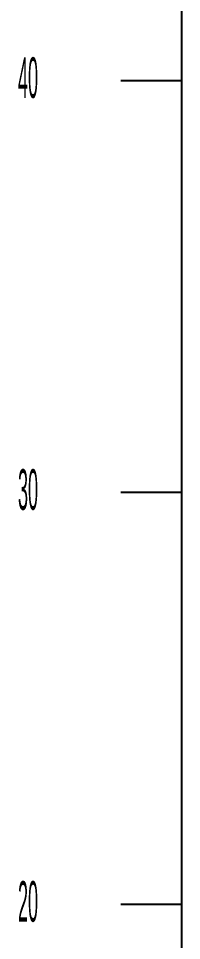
# Model space of a CAD drawing. Extents: x 0.18 to 10.14, y 0.02 to 7.38.
# Drawn here: x 0.259 to 0.574, y 1.959 to 3.733 of the extents above; entities that cross this region are included whole.
import ezdxf

# ---------------------------------------------------------------- set-up
doc = ezdxf.new("R2010")
doc.units = 0
doc.layers.add('1', color=7, linetype='CONTINUOUS')

msp = doc.modelspace()

# ---------------------------------------------------------------- linework, layer by layer
at = {"layer": '1', "color": 5}
for p, q in [((0.573529, 7.102942), (0.573529, 0.397059)), ((0.573529, 3.612767), (0.456618, 3.612767)), ((0.573529, 2.82053), (0.456618, 2.82053)), ((0.573529, 2.028292), (0.456618, 2.028292))]:
    msp.add_line(p, q, dxfattribs=at)

# ---------------------------------------------------------------- texts
at = {"layer": '1', "color": 5, "width": 0.333333}
for s, p in [('40', (0.258162, 3.579767)), ('30', (0.258162, 2.78753)), ('20', (0.258162, 1.995292))]:
    msp.add_text(s, height=0.078, dxfattribs=at).set_placement(p)

doc.saveas('drawing.dxf')
